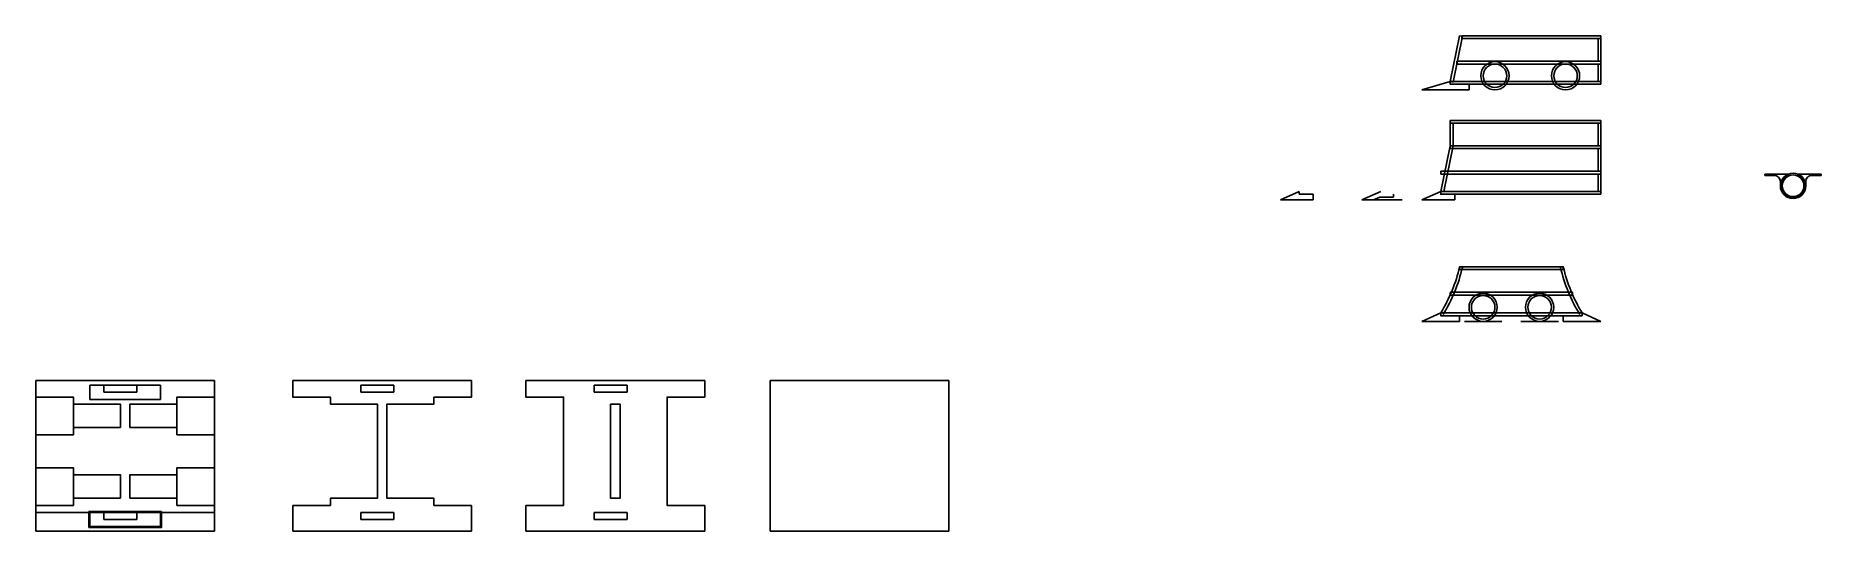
# Model space of a CAD drawing. Header units: inches. Extents: x 70 to 1967, y 163 to 689.
import ezdxf

# ---------------------------------------------------------------- set-up
doc = ezdxf.new("R2010")
doc.units = ezdxf.units.IN
doc.header["$MEASUREMENT"] = 0

msp = doc.modelspace()

# ---------------------------------------------------------------- linework, layer by layer
for p, q in [((1582.7, 689.2), (1572.7, 640.7)), ((1585.7, 688.6), (1575.7, 640.1)), ((1582.7, 689.2), (1585.7, 688.6)), ((1585.1, 686.2), (1732.7, 686.2)), ((1732.7, 689.2), (1585.2, 689.2)), ((1585.2, 689.2), (1585.2, 686.2)), ((1729.7, 662.2), (1729.7, 686.2)), ((1732.7, 686.2), (1732.7, 689.2)), ((1732.7, 662.2), (1732.7, 686.2)), ((1732.7, 662.2), (1579.6, 662.2)), ((1579.6, 662.2), (1579.6, 659.2)), ((1579.6, 659.2), (1732.7, 659.2)), ((1729.7, 659.2), (1729.7, 640.7)), ((1732.7, 659.2), (1732.7, 662.2)), ((1732.7, 659.2), (1732.7, 640.7)), ((1572.7, 640.7), (1542.7, 631.7)), ((1572.7, 631.7), (1542.7, 631.7)), ((1575.7, 640.1), (1572.7, 640.7)), ((1572.7, 631.7), (1592.7, 631.7)), ((1592.7, 631.7), (1592.7, 637.7)), ((1732.7, 599.4), (1572.7, 599.4)), ((1572.7, 599.4), (1572.7, 596.4)), ((1572.7, 596.4), (1732.7, 596.4)), ((1572.7, 572.4), (1572.7, 596.4)), ((1575.8, 572.4), (1575.8, 596.4)), ((1729.7, 572.4), (1729.7, 596.4)), ((1732.7, 596.4), (1732.7, 599.4)), ((1732.7, 572.4), (1732.7, 596.4)), ((1562.7, 523.9), (1572.7, 572.4)), ((1565.8, 523.9), (1575.8, 572.4)), ((1732.7, 572.4), (1572.7, 572.4)), ((1572.7, 572.4), (1572.7, 569.4)), ((1572.7, 569.4), (1732.7, 569.4)), ((1729.7, 545.4), (1729.7, 569.4)), ((1732.7, 569.4), (1732.7, 572.4)), ((1732.7, 545.4), (1732.7, 569.4)), ((1732.7, 545.4), (1562.7, 545.4)), ((1562.7, 545.4), (1562.7, 542.4)), ((1562.7, 542.4), (1732.7, 542.4)), ((1729.7, 542.4), (1729.7, 523.9)), ((1732.7, 542.4), (1732.7, 545.4)), ((1732.7, 542.4), (1732.7, 523.9)), ((1931.9, 542.4), (1906.9, 542.4)), ((1906.9, 542.4), (1906.9, 540.9)), ((1906.9, 540.9), (1916.9, 540.9)), ((1923.4, 529.9), (1923.4, 534.4)), ((1931.9, 541.3), (1931.9, 542.4)), ((1931.9, 541.3), (1932.3, 540.4)), ((1941.9, 541.3), (1941.5, 540.4)), ((1941.9, 541.3), (1941.9, 542.4)), ((1941.9, 542.4), (1966.9, 542.4)), ((1950.4, 529.9), (1950.4, 534.4)), ((1966.9, 540.9), (1956.9, 540.9)), ((1966.9, 542.4), (1966.9, 540.9)), ((1392.3, 514.9), (1412.3, 523.9)), ((1427.3, 514.9), (1392.3, 514.9)), ((1412.3, 523.9), (1412.3, 520.9)), ((1412.3, 520.9), (1427.3, 520.9)), ((1427.3, 520.9), (1427.3, 514.9)), ((1478.9, 514.9), (1498.9, 523.9)), ((1491.1, 514.9), (1478.9, 514.9)), ((1491.1, 514.9), (1497.8, 517.9)), ((1491.1, 514.9), (1521.8, 514.9)), ((1497.8, 517.9), (1512.6, 517.9)), ((1512.6, 517.9), (1512.6, 520.9)), ((1542.7, 514.9), (1562.7, 523.9)), ((1577.7, 514.9), (1542.7, 514.9)), ((1562.7, 523.9), (1562.7, 520.9)), ((1562.7, 520.9), (1577.7, 520.9)), ((1577.7, 520.9), (1577.7, 514.9)), ((1542.7, 386), (1562.7, 395)), ((1582.7, 386), (1542.7, 386)), ((1582.7, 386), (1582.7, 392)), ((1587.7, 386), (1627.7, 386)), ((1687.7, 386), (1647.7, 386)), ((1692.7, 386), (1692.7, 392)), ((1692.7, 386), (1732.7, 386)), ((1732.7, 386), (1712.7, 395)), ((70.2, 323.2), (70.2, 163.2)), ((70.2, 323.2), (260.2, 323.2)), ((260.2, 323.2), (260.2, 163.2)), ((343.2, 323.2), (533.2, 323.2)), ((590.9, 323.2), (780.9, 323.2)), ((850.2, 323.2), (850.2, 163.2)), ((850.2, 323.2), (1040.2, 323.2)), ((1040.2, 323.2), (1040.2, 163.2)), ((142.7, 318.2), (142.7, 310.7)), ((142.7, 310.7), (177.7, 310.7)), ((177.7, 310.7), (177.7, 318.2)), ((415.7, 318.2), (415.7, 310.7)), ((415.7, 318.2), (450.7, 318.2)), ((415.7, 310.7), (450.7, 310.7)), ((450.7, 310.7), (450.7, 318.2)), ((663.4, 318.2), (663.4, 310.7)), ((663.4, 318.2), (698.4, 318.2)), ((663.4, 310.7), (698.4, 310.7)), ((698.4, 310.7), (698.4, 318.2)), ((343.2, 190.7), (343.2, 163.2)), ((533.2, 190.7), (533.2, 163.2)), ((590.9, 190.7), (590.9, 163.2)), ((260.2, 183.2), (70.2, 183.2)), ((142.7, 183.2), (142.7, 175.7)), ((142.7, 175.7), (177.7, 175.7)), ((177.7, 175.7), (177.7, 183.2)), ((415.7, 183.2), (415.7, 175.7)), ((450.7, 183.2), (415.7, 183.2)), ((415.7, 175.7), (450.7, 175.7)), ((450.7, 175.7), (450.7, 183.2)), ((663.4, 183.2), (663.4, 175.7)), ((663.4, 183.2), (698.4, 183.2)), ((663.4, 175.7), (698.4, 175.7)), ((698.4, 175.7), (698.4, 183.2)), ((260.2, 163.2), (70.2, 163.2)), ((533.2, 163.2), (343.2, 163.2)), ((780.9, 163.2), (590.9, 163.2)), ((1040.2, 163.2), (850.2, 163.2))]:
    msp.add_line(p, q)
for points in [[(1732.7, 637.7), (1572.7, 637.7), (1572.7, 640.7), (1732.7, 640.7)], [(1732.7, 520.9), (1562.7, 520.9), (1562.7, 523.9), (1732.7, 523.9)], [(70.2, 265.7), (110.2, 265.7), (110.2, 305.7), (70.2, 305.7)], [(127.7, 318.2), (202.7, 318.2), (202.7, 303.2), (127.7, 303.2)], [(260.2, 265.7), (220.2, 265.7), (220.2, 305.7), (260.2, 305.7)], [(160.2, 273.2), (160.2, 298.2), (110.2, 298.2), (110.2, 273.2)], [(170.2, 273.2), (170.2, 298.2), (220.2, 298.2), (220.2, 273.2)], [(680.9, 298.2), (690.9, 298.2), (690.9, 198.2), (680.9, 198.2)], [(70.2, 190.7), (110.2, 190.7), (110.2, 230.7), (70.2, 230.7)], [(260.2, 190.7), (220.2, 190.7), (220.2, 230.7), (260.2, 230.7)], [(160.2, 198.2), (160.2, 223.2), (110.2, 223.2), (110.2, 198.2)], [(170.2, 198.2), (170.2, 223.2), (220.2, 223.2), (220.2, 198.2)], [(126.7, 167.2), (203.7, 167.2), (203.7, 184.2), (126.7, 184.2)], [(127.7, 168.2), (202.7, 168.2), (202.7, 183.2), (127.7, 183.2)]]:
    msp.add_lwpolyline(points, close=True)
for points in [[(1582.7, 441), (1692.7, 441), (1692.7, 444), (1582.7, 444), (1582.7, 441)], [(1572.7, 417), (1702.7, 417), (1702.7, 414), (1572.7, 414), (1572.7, 416.5)], [(1562.7, 395), (1712.7, 395), (1712.7, 392), (1562.7, 392), (1562.7, 395)], [(1582.7, 392), (1562.7, 392), (1562.7, 395)], [(1692.7, 392), (1712.7, 392), (1712.7, 395)], [(343.2, 323.2), (343.2, 305.7), (383.2, 305.7), (383.2, 298.2), (433.2, 298.2), (433.2, 198.2), (383.2, 198.2), (383.2, 190.7), (343.2, 190.7)], [(533.2, 323.2), (533.2, 305.7), (493.2, 305.7), (493.2, 298.2), (443.2, 298.2), (443.2, 198.2), (493.2, 198.2), (493.2, 190.7), (533.2, 190.7)], [(590.9, 323.2), (590.9, 305.7), (630.9, 305.7), (630.9, 190.7), (590.9, 190.7)], [(780.9, 323.2), (780.9, 305.7), (740.9, 305.7), (740.9, 190.7), (780.9, 190.7), (780.9, 163.2)]]:
    msp.add_lwpolyline(points)
for centre, radius in [((1620.2, 646.7), 15), ((1620.2, 646.7), 12.5), ((1695.2, 646.7), 15), ((1695.2, 646.7), 12.5), ((1936.9, 529.9), 13.5), ((1936.9, 529.9), 11.5), ((1607.7, 401), 15), ((1607.7, 401), 12.5), ((1667.7, 401), 15), ((1667.7, 401), 12.5)]:
    msp.add_circle(centre, radius)
for centre, radius, start, end in [((1916.9, 534.4), 6.5, 0, 90), ((1936.9, 529.9), 12.5, 113.5782, 66.4218), ((1956.9, 534.4), 6.5, 90, 180), ((1936.9, 529.9), 13.5, 180, 0), ((1423.5, 480.4), 163.3, 328.4729, 347.1201), ((1423.5, 480.4), 166.3, 328.4729, 347.1201), ((1852, 480.4), 166.3, 192.8799, 211.5271), ((1852, 480.4), 163.3, 192.8799, 211.5271)]:
    msp.add_arc(centre, radius, start, end)

doc.saveas('drawing.dxf')
